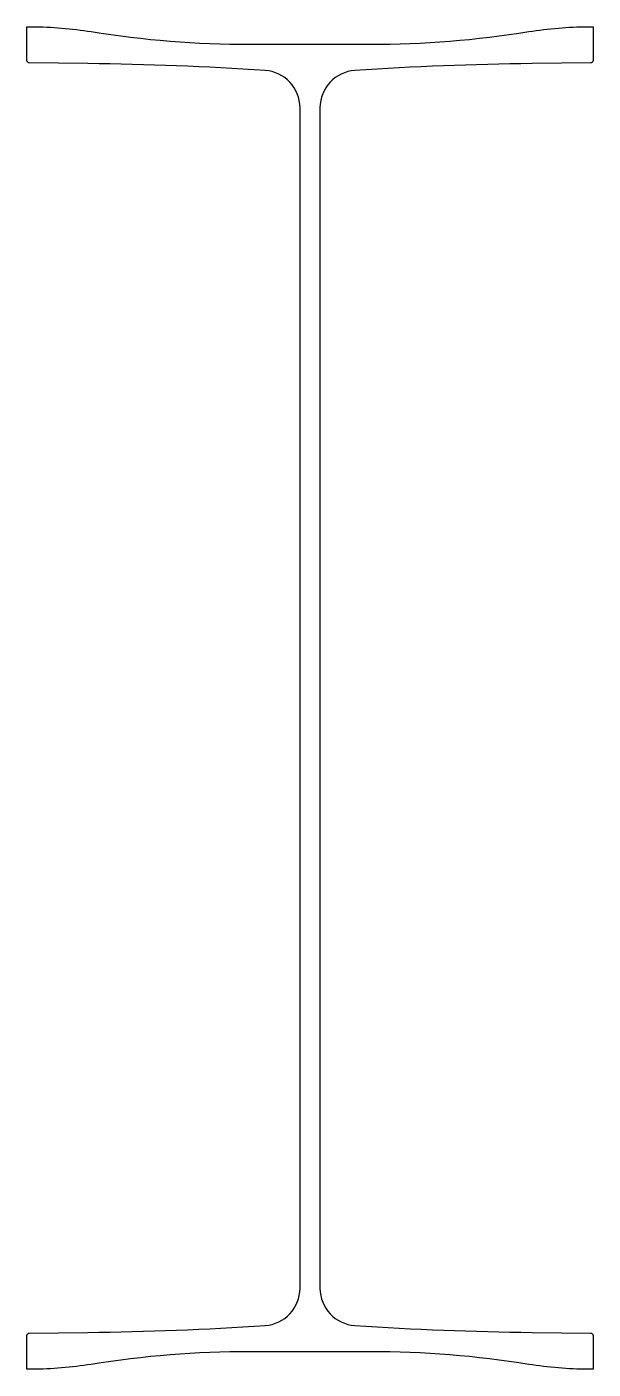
# Model space of a CAD drawing. Header units: millimetres. Extents: x -227 to 227, y -538 to 538.
import ezdxf

# ---------------------------------------------------------------- set-up
doc = ezdxf.new("R2010")
doc.units = ezdxf.units.MM
doc.layers.get('0').update_dxf_attribs({"lineweight": 25})

msp = doc.modelspace()

# ---------------------------------------------------------------- linework, layer by layer
msp.add_lwpolyline([(-178, 508.2), (-225, 508.7, -0.411288), (-227, 510.7), (-227, 537.7), (-224, 537.7), (-223, 537.7, -0.039881), (-175.4, 533.8, 0.039881), (-48.4, 523.7), (0, 523.7), (48.4, 523.7, 0.039881), (175.4, 533.8, -0.039881), (223, 537.7), (224, 537.7), (227, 537.7), (227, 510.7, -0.411288), (225, 508.7), (178, 508.2, 0.014216), (36, 502.7, 0.394764), (8, 472.8), (8, -472.8, 0.394764), (36, -502.7, 0.014216), (178, -508.2), (225, -508.7, -0.411288), (227, -510.7), (227, -537.7), (224, -537.7), (223, -537.7, -0.039881), (175.4, -533.8, 0.039881), (48.4, -523.7), (0, -523.7), (-48.4, -523.7, 0.039881), (-175.4, -533.8, -0.039881), (-223, -537.7), (-224, -537.7), (-227, -537.7), (-227, -510.7, -0.411288), (-225, -508.7), (-178, -508.2, 0.014216), (-36, -502.7, 0.394764), (-8, -472.8), (-8, 472.8, 0.394764), (-36, 502.7, 0.014216)], format="xyb", close=True)

doc.saveas('drawing.dxf')
